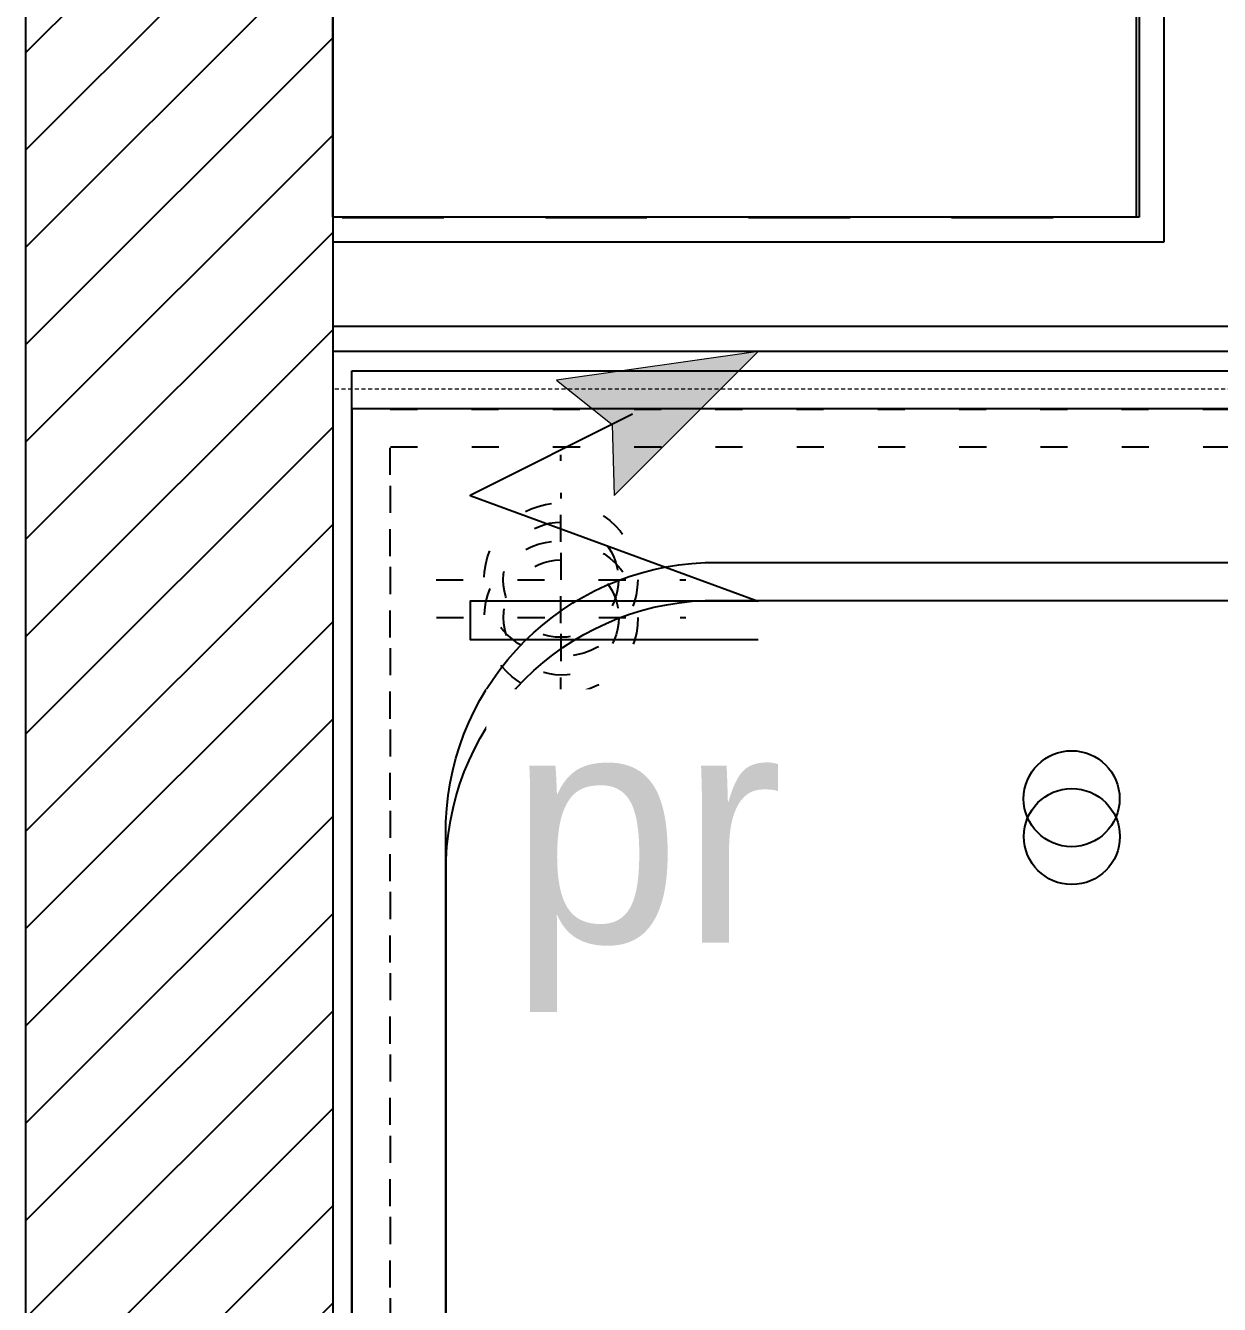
# Model space of a CAD drawing. Header units: centimetres. Extents: x 2648 to 12729, y 1890 to 6224.
# Drawn here: x 9812.8 to 9875, y 3986.7 to 4053.4 of the extents above; entities that cross this region are included whole.
import ezdxf

# ---------------------------------------------------------------- set-up
doc = ezdxf.new("R2010")
doc.units = ezdxf.units.CM
for name, pattern in [('ISO-03', [1.5, 0.6, -0.9]), ('Style de ligne -11', [0.347222, 0.20828, -0.138942]), ('Style de ligne -19', [0.166667, 0.055556, -0.111111]), ('VW-01', [0.41656, 0.20828, -0.20828])]:
    doc.linetypes.add(name, pattern=pattern)
for name, color, linetype in [('B aménagement intérieur', 252, 'Continuous'), ('B faience', 252, 'Style de ligne -11'), ('B GÈnÈral_Hatch', 252, 'Continuous'), ('B Général', 252, 'Continuous'), ('C ANNOTATIONS-textes-numérotation gaine', 252, 'ISO-03'), ('D SURFACES-shab', 252, 'Continuous'), ('F REMPLISSAGE-vert clair', 252, 'Continuous'), ('F REMPLISSAGE-vert foncé', 252, 'Continuous'), ('prlm-GT', 242, 'Continuous')]:
    doc.layers.add(name, color=color, linetype=linetype)
doc.layers.add('prlm-ELEC-CFO', color=10, linetype='Continuous', lineweight=25)
doc.styles.add('prlm-elec-cfo', font='comic.ttf', dxfattribs={"height": 12})

# ---------------------------------------------------------------- blocks, each defined once
blk = doc.blocks.new('B 80.Groupe-11-1')
at = {"layer": 'B Général', "linetype": 'Style de ligne -19', "ltscale": 25.4}
for p, q in [((-29.109, -35.609), (-29.109, -22.609)), ((-22.609, -29.109), (-35.609, -29.109))]:
    blk.add_line(p, q, dxfattribs=at)
at = {"layer": 'B Général', "linetype": 'Style de ligne -19', "ltscale": 25.4, "flags": 128}
for points in [[(-40, -40), (-40, 40), (40, 40), (40, -40)], [(-38, -38), (-38, 38), (38, 38), (38, -38)]]:
    blk.add_lwpolyline(points, close=True, dxfattribs=at)
at = {"layer": 'B Général', "linetype": 'Style de ligne -19', "ltscale": 25.4}
for radius in [4, 3]:
    blk.add_circle((-29.109, -29.109), radius, dxfattribs=at)
blk = doc.blocks.new('B 80.Douche pointillée')
at = {"layer": 'B Général'}
blk.add_blockref('B 80.Groupe-11-1', (0, 0), dxfattribs=at)
blk = doc.blocks.new('B 80.Baignoire 75_170')
at = {"layer": 'B faience', "lineweight": 18, "flags": 128}
blk.add_lwpolyline([(-85, 38.5), (-85, -37.5), (86, -37.5)], dxfattribs=at)
at = {"layer": 'B Général', "linetype": 'Continuous', "flags": 128}
blk.add_lwpolyline([(-84, -36.5), (-84, 38.5), (86, 38.5), (86, -36.5)], close=True, dxfattribs=at)
blk.add_lwpolyline([(-74, -17.85), (-74, 19.85, -0.379059), (-60.25, 33.6), (62.5, 33.6, -0.377778), (76, 20.1), (76, -17.85, -0.374545), (62.25, -31.6), (-60.5, -31.6, -0.392593), (-74, -18.1)], format="xyb", close=True, dxfattribs=at)
at = {"layer": 'B Général', "linetype": 'Continuous'}
blk.add_circle((-61.7, 1), 2.5, dxfattribs=at)
at = {"layer": 'B Général'}
blk.add_blockref('B 80.Douche pointillée', (-44, 3.5), dxfattribs=at)
blk = doc.blocks.new('B 80.T3 BS 107 (2D)')
at = {"layer": 'B Général', "linetype": 'Continuous'}
for p, q in [((-456.284, 254.51), (-456.284, 163.481)), ((-456.284, 163.481), (-498.296, 163.481)), ((-410.284, 156.481), (-498.296, 156.481))]:
    blk.add_line(p, q, dxfattribs=at)
at = {"layer": 'D SURFACES-shab', "lineweight": 18, "flags": 128}
blk.add_lwpolyline([(-498.296, 156.481), (-272.296, 156.481), (-272.296, -55.349), (-498.296, -55.349)], close=True, dxfattribs=at)
at = {"layer": 'F REMPLISSAGE-vert clair'}
for p, q in [((-454.984, 254.51), (-454.984, 162.181)), ((-454.984, 162.181), (-498.296, 162.181)), ((-410.284, 157.781), (-498.296, 157.781))]:
    blk.add_line(p, q, dxfattribs=at)
at = {"layer": 'F REMPLISSAGE-vert foncé', "linetype": 'Continuous'}
for p, q in [((-456.284, 254.51), (-456.284, 163.481)), ((-456.284, 163.481), (-498.296, 163.481)), ((-410.284, 156.481), (-498.296, 156.481))]:
    blk.add_line(p, q, dxfattribs=at)
at = {"layer": 'F REMPLISSAGE-vert foncé'}
for p, q in [((-454.984, 254.51), (-454.984, 162.181)), ((-454.984, 162.181), (-498.296, 162.181)), ((-410.284, 157.781), (-498.296, 157.781))]:
    blk.add_line(p, q, dxfattribs=at)
at = {"layer": 'B Général', "rotation": 270}
for p in [(-460.796, 71.481), (-460.784, 69.51)]:
    blk.add_blockref('B 80.Baignoire 75_170', p, dxfattribs=at)
blk = doc.blocks.new('B 80.Groupe-22-1')
at = {"layer": 'C ANNOTATIONS-textes-numérotation gaine', "linetype": 'VW-01', "ltscale": 25.4, "flags": 128}
blk.add_lwpolyline([(9828.808, 4134.409), (9870.808, 4134.409), (9870.808, 4043.338), (9828.808, 4043.338)], close=True, dxfattribs=at)
blk = doc.blocks.new('xi.PR')
at = {"layer": 'prlm-ELEC-CFO', "lineweight": 5}
blk.add_hatch(color=0, dxfattribs=at).paths.add_polyline_path([(-3, 6), (-0.103, 3.699), (0, 0), (7.5, 7.5)])
at = {"layer": 'prlm-ELEC-CFO', "color": 0, "lineweight": 5, "flags": 128}
blk.add_lwpolyline([(-3, 6), (-0.103, 3.699), (0, 0), (7.5, 7.5)], close=True, dxfattribs=at)
at = {"layer": 'prlm-ELEC-CFO', "color": 0}
blk.add_lwpolyline([(0.955, 4.227), (-7.5, 0), (7.5, -5.5), (-7.5, -5.5), (-7.5, -7.5), (7.5, -7.5)], dxfattribs=at)

msp = doc.modelspace()

# ---------------------------------------------------------------- hatches: boundary and pattern name
at = {"layer": 'B GÈnÈral_Hatch', "linetype": 'Continuous'}
h = msp.add_hatch(dxfattribs=at)
h.set_pattern_fill('50_BETON', color=256, style=0, pattern_type=2)
h.set_pattern_definition([(45, (0, 0), (2.4253472, -2.6458333), [])])
h.paths.add_polyline_path([(9828.796, 3551.389), (9828.796, 4134.409), (9812.796, 4152.409), (9812.796, 3517.389)])

# ---------------------------------------------------------------- linework, layer by layer
at = {"layer": 'B Général', "linetype": 'Continuous', "lineweight": 18}
for p, q in [((9812.796, 4152.409), (9812.796, 3517.389)), ((9828.796, 4134.409), (9828.796, 3551.389))]:
    msp.add_line(p, q, dxfattribs=at)
at = {"layer": 'B Général', "linetype": 'Continuous'}
for p, q in [((9812.796, 4152.409), (9812.796, 3517.389)), ((9828.796, 4134.409), (9828.796, 3551.389))]:
    msp.add_line(p, q, dxfattribs=at)
at = {"layer": 'prlm-GT'}
msp.add_lwpolyline([(9828.796, 4134.411), (9870.66, 4134.411), (9870.66, 4043.38), (9828.796, 4043.38)], close=True, dxfattribs=at)

# ---------------------------------------------------------------- block references
at = {"layer": 'B aménagement intérieur'}
msp.add_blockref('B 80.T3 BS 107 (2D)', (10327.092, 3879.899), dxfattribs=at)
at = {"layer": 'C ANNOTATIONS-textes-numérotation gaine'}
msp.add_blockref('B 80.Groupe-22-1', (0, 0), dxfattribs=at)
at = {"layer": 'prlm-ELEC-CFO'}
msp.add_blockref('xi.PR', (9843.458, 4028.88), dxfattribs=at)

# ---------------------------------------------------------------- next in the draw order: texts
at = {"layer": 'prlm-ELEC-CFO', "lineweight": 20, "insert": (9845.134, 4009.776), "char_height": 12, "attachment_point": 5, "line_spacing_factor": 0.8, "style": 'prlm-elec-cfo', "bg_fill": 3, "box_fill_scale": 1.1, "bg_fill_color": 256, "bg_fill_transparency": 0}
msp.add_mtext('pr', dxfattribs=at)

doc.saveas('drawing.dxf')
